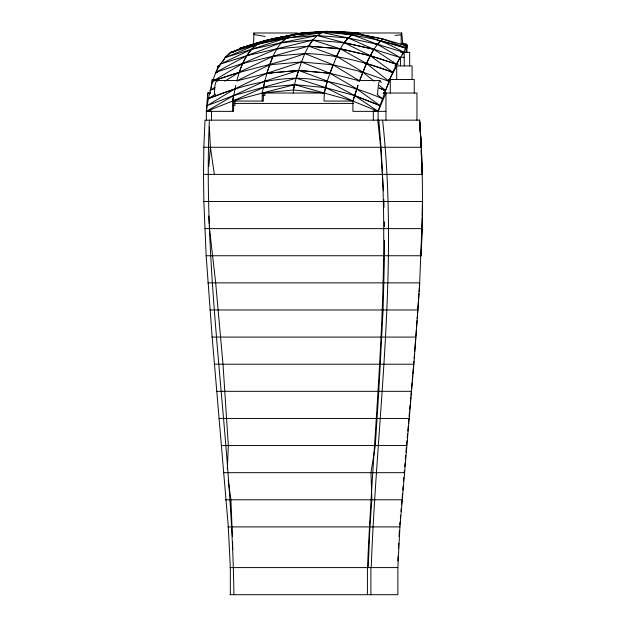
<?xml version="1.0" encoding="UTF-8"?>
<svg xmlns="http://www.w3.org/2000/svg" width="626" height="626" viewBox="0 0 626 626"><rect width="100%" height="100%" fill="white"/><g stroke="black" fill="none" stroke-linecap="round" stroke-linejoin="round"><path stroke-width="0.94" d="M203.513 174.388L203.849 147.266L204.999 120.153L419.577 120.153C423.16 165.256 423.019 210.555 421.149 255.737L206.157 255.737L203.849 201.502L203.513 174.388L422.276 174.388L421.321 147.266L419.537 120.153L421.329 147.266L203.849 147.266M422.206 217.965L419.725 281.888M422.245 216.033L422.487 201.502L203.849 201.502M384.474 256.707L383.081 309.972L378.816 391.32L375.295 445.555L370.983 472.677L371.844 499.791L369.911 526.904L368.252 567.586M421.095 255.737L422.034 228.623L209.514 228.623L209.35 225.712M209.389 120.153C202.12 278.867 232.011 436.267 233.897 594.7M367.509 567.586C373.785 418.606 392.588 269.266 378.785 120.153M371.202 567.586C376.711 418.591 398.989 269.196 382.596 120.153M227.324 468.796L228.341 445.555L223.005 364.207L215.673 282.858L209.514 228.623M397.815 560.802L398.066 555.958M398.457 548.212L398.707 543.368M399.052 536.592L399.349 530.778M229.922 594.7L397.87 594.7L397.87 567.586L399.951 526.904L413.856 364.207L419.772 282.858L207.879 282.858M214.264 94.276C215.054 89.894 214.053 84.22 216.807 80.535L235.806 80.535M377.572 94.276C377.752 93.673 378.253 75.253 381.281 82.616M418.982 293.508L417.26 318.689M419.107 291.567L419.678 282.858M206.361 120.153L206.361 111.35L207.738 93.031L210.539 93.031L207.738 93.031L207.738 95.942M415.954 336.123L416.462 329.339M416.603 327.406L417.112 320.622M402.174 497.85L402.479 493.977M402.792 490.103L403.105 486.23M403.496 481.386L403.809 477.513M208.802 166.641L210.391 147.266L209.381 126.929M413.896 361.304L413.496 366.14M414.138 358.393L414.529 353.549M414.694 351.616L415.797 338.056M404.2 472.677L404.365 470.736M404.693 466.863L405.03 462.99M405.358 459.116L405.687 455.243M405.938 452.332L406.352 447.496M411.556 388.417L412.065 382.603M412.229 380.671L412.651 375.827M412.824 373.886L413.324 368.08M406.603 444.585L406.947 440.712M407.205 437.809L407.542 433.935M407.8 431.032L408.23 426.189M408.488 423.286L408.825 419.404M409.083 416.501L409.514 411.658M409.678 409.725L410.108 404.881M410.366 401.978L410.789 397.134M410.961 395.194L411.305 391.32M399.724 524.971L399.991 522.068M400.343 518.195L400.609 515.284M400.961 511.411L401.219 508.508M401.571 504.634L401.923 500.761M211.087 88.203L212.245 79.502L214.108 79.479L212.245 79.502L212.245 82.405M233.584 100.129L233.584 111.35L206.361 111.35L208.364 98.65L212.527 81.31C242.552 69.596 274.634 64.94 304.792 53.554C335.059 54.306 364.535 61.763 392.799 72.28L400.022 57.459M401.18 44.493L401.18 34.774L401.72 32.99L402.854 43.984M253.514 44.759L253.945 32.99L297.733 32.99M232.629 111.35L232.629 101.083L235.752 85.332M211.541 120.153L211.541 110.919L206.361 111.35L232.629 101.083L233.584 95.575L264.821 81.13L298.555 70.394L330.004 73.281L359.551 80.887C365.373 66.082 370.584 49.845 382.83 38.961L406.994 48.202L406.712 44.383L402.166 43.124M264.821 81.153L262.216 93.024L262.216 101.068M360.357 33.53L358.463 33.17C338.533 30.627 318.579 31.104 298.665 33.483C291.943 34.305 285.824 37.677 281.301 42.678C270.941 55.479 266.997 71.927 263.343 87.64L232.629 101.068L263.343 101.068L263.343 92.93M293.273 93.031C293.993 82.366 298.289 72.147 301.411 61.974L333.071 64.791L362.83 72.154L388.996 81.341L392.799 72.28L370.224 55.706L344.167 42.678L317.327 35.526L286.442 37.983L257.317 44.368L231.643 52.216L225.376 57.498L220.133 64.196L215.868 72.295L212.527 81.341L239.328 72.162L272.889 56.301L308.595 46.128L340.325 48.797L370.224 55.706L396.532 64.196L398.277 64.196M232.629 101.068L262.216 93.024L293.273 89.995L294.58 84.651L325.567 87.648L354.59 95.575L380.052 105.606L378.112 111.35L378.112 120.153M216.134 73.148L218.051 65.918L219.992 65.918L218.051 65.918L218.051 67.858M347.031 33.483L358.463 33.483C347.43 33.507 340.99 47.38 336.592 56.301C331.318 70.754 323.697 85.394 324.057 101.068L353.62 101.068M281.575 37.004C270.941 39.109 259.203 40.706 251.613 49.321C243.749 58.195 239.813 69.619 236.785 80.887L266.895 73.289L298.555 70.394L327.508 81.13L324.057 93.039L293.273 89.987M327.148 73.281L330.004 73.281L301.411 61.974L266.895 73.281L234.922 88.876L207.167 105.606L233.584 95.567L296.27 78.172L298.555 70.394L330.004 73.305L356.773 88.876L380.052 105.606L388.996 81.302M266.269 87.648L263.343 87.648L294.58 84.643L352.9 101.068L358.009 85.308L352.9 101.099L352.9 111.35L385.968 111.35M271.692 73.281L266.895 73.281L272.889 56.309L304.792 53.554L333.071 64.791L359.551 80.887L366.492 63.453L373.855 49.313L400.022 57.498L377.548 44.368L352.407 34.821L327.015 31.37L298.665 33.468L289.165 35.439M330.004 73.312L333.071 64.791L331.154 64.791M323.955 31.816L298.665 33.483L257.317 44.368C248.076 51.05 242.849 61.591 239.328 72.154L224.711 81.255M301.411 61.958L304.792 53.554L308.595 46.128L312.75 40.103L317.327 35.526L322.468 32.536L327.015 31.37L355.607 33.468L382.83 38.961L377.548 44.352L403.434 52.216L406.994 45.909L402.393 44.344M416.955 120.153L416.955 93.031L383.229 93.031L385.968 93.031L378.112 111.35L373.323 110.951L373.323 120.153M384.348 93.031L390.264 79.479L388.449 79.479L414.248 79.479L414.248 93.031M222.895 61.614L225.164 57.31L230.305 52.357L232.183 52.357M389.489 79.479L396.704 65.918L396.704 79.479M395.405 65.918L400.444 57.31L404.208 52.357L404.208 65.918M401.97 54.485L403.434 52.216C380.35 38.671 353.784 30.4 326.866 31.621M396.532 66.004L396.532 64.204L373.855 49.297L344.167 42.678L312.75 40.103L308.595 46.136L276.833 48.797L246.722 55.706L220.133 64.188L251.613 49.297L286.442 37.99L322.468 32.536L327.015 31.37L355.607 33.483L382.83 38.976L380.96 38.53M340.356 42.678L344.167 42.678C347.806 38.28 352.274 33.194 358.463 33.178M382.447 100.403L382.447 98.673C355.075 87.045 326.146 78.915 296.27 78.172C265.854 79.009 236.393 87.217 208.364 98.673L215.673 94.096M214.968 87.327L210.093 90.355L214.695 88.72M212.527 81.341L242.638 63.453L276.833 48.805L312.75 40.103L340.325 48.805L370.224 55.722L396.532 64.204M206.361 111.35L233.584 95.575M217.778 72.295L215.868 72.295L246.722 55.706L281.301 42.678L317.327 35.526L348.283 37.99L377.548 44.36L375.6 44.368M236.785 80.887L269.54 64.791L301.411 61.974M257.317 44.344L264.642 40.776L298.665 33.483L307.209 33.045M233.584 52.216L231.643 52.216C261.449 38.593 294.596 33.929 327.015 31.37M257.317 44.368L225.376 57.498L251.613 49.321L281.301 42.678L312.75 40.103M208.364 98.65L234.922 88.876M231.401 52.357L235.845 50.769M231.643 52.216C260.619 40.635 291.16 33.061 322.468 32.529C351.006 33.17 378.957 39.375 406.008 48.202L406.008 52.216L400.562 52.216M215.868 72.28L242.638 63.469L272.889 56.301L274.822 56.301M247.919 46.136L240.024 48.202L264.642 40.784L267.427 40.776M253.452 44.524L248.796 45.917L251.605 45.221M240.024 48.202L268.413 40.033M294.58 84.651L262.216 93.031L324.604 93.031M303.422 33.546L305.324 33.483M272.075 38.976L274.924 38.476M303.422 33.499L305.324 33.17M395.202 35.447L401.18 34.774M266.895 73.289L298.555 70.394M310.034 32.842L315.7 32.442M318.524 32.239L324.19 31.84M327.015 31.636L331.733 31.3M404.928 44.274L406.712 44.258L406.783 52.357M404.85 45.98L406.712 46.019M352.297 32.99L401.72 32.99M298.665 33.483L307.46 33.483M294.564 34.821L292.639 34.821L322.468 32.536L348.283 37.99L373.855 49.329L344.167 42.67M350.45 34.821L352.407 34.821M288.375 37.99L286.442 37.99L281.301 42.678L284.165 42.678M346.35 37.99L348.283 37.99M377.987 40.776L380.827 40.776L406.008 48.21M405.061 45.917L406.994 45.917L383.761 39.227M276.833 48.805L278.758 48.805M337.437 48.805L340.325 48.805L366.492 63.453L388.996 81.341M401.955 52.349L409.67 52.357L409.67 65.918M368.299 55.706L370.224 55.706M334.667 56.301L336.592 56.301L362.83 72.154L374.152 81.255M404.208 57.287L400.444 57.287L400.444 65.918M242.638 63.453L244.586 63.453M364.567 63.453L366.492 63.453L392.799 72.295L390.851 72.295M269.54 64.791L271.473 64.791M394.763 65.918L412.096 65.918L412.096 79.479M359.95 72.154L362.83 72.154M360.733 80.535L380.123 80.535M357.649 80.887L359.551 80.887M264.821 81.13L267.678 81.13M324.581 81.13L327.508 81.13L354.59 95.575L378.112 111.35L352.9 101.099M322.664 87.648L325.567 87.648L352.9 101.068M354.825 88.876L356.773 88.876M383.55 90.355L385.475 90.355L385.475 93.125M262.865 95.575L264.821 95.575L264.821 92.679M234.234 103.423L353.721 103.423M233.005 105.606L234.922 105.606L234.922 100.035M204.788 228.623L209.389 228.623M209.812 309.972L418.051 309.972M211.932 337.085L416.04 337.085M214.225 364.207L413.856 364.207M216.557 391.32L222.089 391.32M222.293 391.32L411.532 391.32M218.912 418.442L409.177 418.442M221.236 445.555L406.814 445.555M223.451 472.677L404.529 472.677M225.524 499.791L402.377 499.791M227.88 526.904L399.951 526.904M229.922 567.586L397.87 567.586M253.514 34.485L265.064 36.425M296.27 78.172L325.567 87.648M216.807 80.535L217.504 81.263M385.475 90.355L379.215 88.07L385.475 90.355L379.434 85.504M354.59 95.567L380.052 105.606M253.945 32.99L254.219 33.569M377.102 94.518L382.447 98.673M210.391 147.266L214.366 174.388M228.224 480.424L230.908 499.791L232.403 536.592M377.76 120.153L380.647 147.266L383.425 190.852M419.577 120.153L421.345 147.266M206.157 255.737L212.159 337.085L228.31 526.904L230.321 567.586L230.345 594.7M208.787 216.033L209.233 223.779M420.985 150.177L421.235 155.013M421.595 161.798L422.268 174.388M383.832 199.569L384.043 207.316M232.551 541.435L232.786 549.182M384.348 221.839L384.45 226.682M406.712 44.258L406.712 52.357M390.264 79.479L390.264 93.031M385.968 93.031L385.968 120.153M384.489 240.243L384.489 254.766M370.897 567.586L370.897 594.7M367.407 567.586L367.407 594.7M340.325 48.805L336.592 56.309L308.595 46.128L340.325 48.805"/></g></svg>
